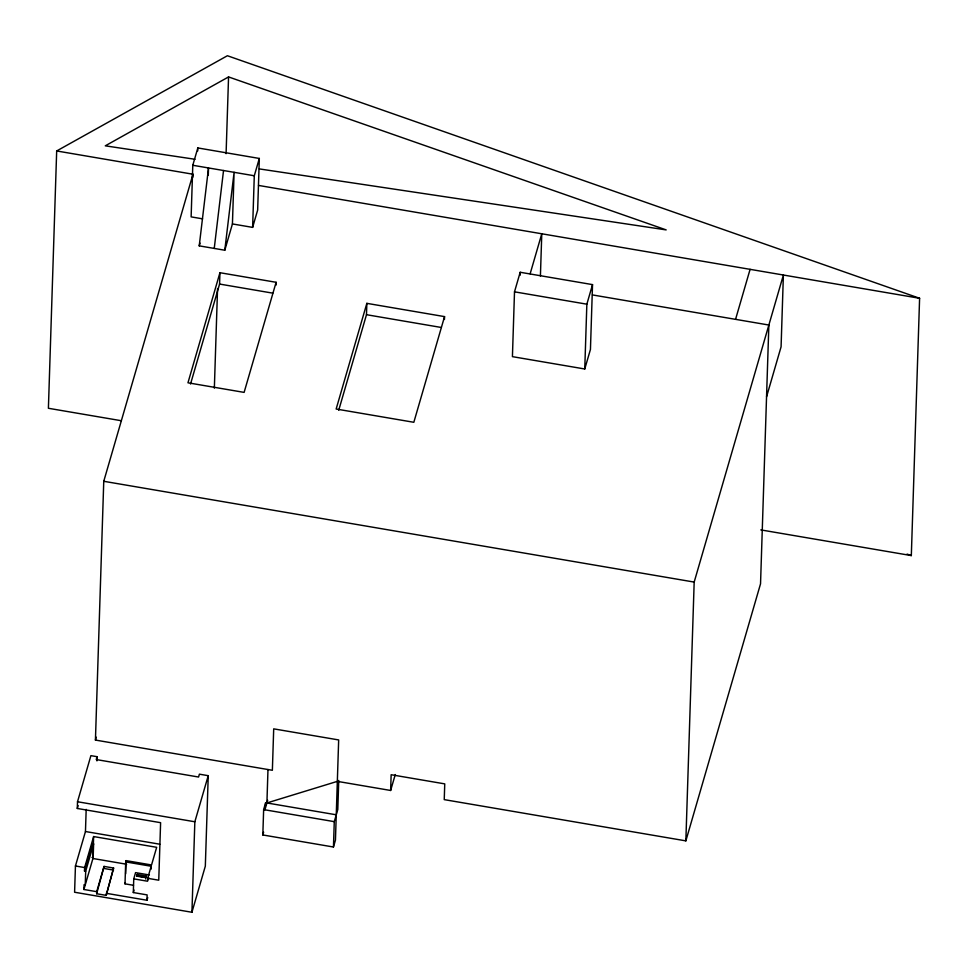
<?xml version="1.0" encoding="UTF-8"?>
<svg xmlns="http://www.w3.org/2000/svg" width="968" height="968" viewBox="0 0 968 968"><rect width="100%" height="100%" fill="white"/><g stroke="black" fill="none" stroke-linecap="round" stroke-linejoin="round"><path stroke-width="1.45" d="M760.788 529.895L911.324 555.584L919.6 298.277L227.395 55.733L56.676 150.96L48.4 408.278L120.988 420.669M86.176 809.393L85.462 831.524L75.444 865.985L74.596 892.242L191.93 912.267L205.325 866.166L208.241 775.683L199.396 774.17L198.573 777.026L96.255 759.553L97.09 756.698L90.907 755.645L77.513 801.746L77.295 808.462L160.603 822.679L158.752 880.202L147.656 878.315L151.165 866.251L125.707 861.907L126.082 860.625L151.54 864.968L156.671 847.315L93.63 836.558L84.627 867.558L84.506 871.019L85.692 871.212L85.245 884.909L84.071 884.704L83.913 889.495L96.715 891.673L96.655 893.742L106.19 895.364L113.607 868.03L104.06 866.408L96.715 891.673M336.259 814.802L265.631 802.738L263.647 809.599L262.824 834.96L333.452 847.012L335.448 840.151L338.667 739.939L273.702 728.856L272.371 770.286L95.433 740.072L103.757 481.29L192.971 174.228L56.676 150.96M92.299 847.859L92.432 843.757L93.606 843.951L93.17 857.648L83.913 889.495M93.206 849.722L92.928 858.495L126.639 864.255M93.388 843.866L93.63 836.558M96.957 760.896L97.09 756.698M96.655 893.742L104.06 866.408M106.19 895.364L113.607 868.03M133.487 885.296L125.005 883.845L125.707 861.907M125.658 873.789L126.082 860.625M106.262 893.307L146.954 900.252L147.124 894.904L133.318 892.544L133.753 878.871L135.568 872.616L149.387 874.975M137.202 874.503L137.153 875.883L146.156 877.419L146.204 876.04L137.202 874.503L136.73 876.125L145.732 877.661L145.684 879.029M147.656 878.315L147.572 881.231L133.753 878.871M151.069 869.179L151.165 866.251M208.289 175.329L208.519 167.96L199.226 245.86L224.794 250.228L234.099 172.316L232.429 223.935L252.624 227.383L257.657 210.068L259.327 158.449L197.823 147.947L192.789 165.274L191.132 216.88L202.566 218.841M192.874 177.241L192.971 174.228M197.726 150.899L197.823 147.947M191.93 912.267L194.846 821.771L208.241 775.683M214.351 388.192L217.558 288.537M190.539 384.018L219.579 284.06L219.942 272.71L276.11 282.293L276.013 285.137M226.088 153.67L228.557 76.932L666.178 229.9L259.339 168.916M252.624 227.383L254.294 175.765L259.327 158.449M265.534 805.727L265.631 802.738M267.979 769.536L266.914 802.956L337.336 781.37L390.636 790.469L395.271 774.545M333.452 847.012L334.275 821.65L337.796 809.514L338.739 780.45M338.727 410.25L366.485 314.697L366.848 303.347L444.542 316.609L444.445 319.452M390.636 790.469L391.145 774.727L444.748 783.874L444.239 799.629L685.852 840.865L760.533 583.825L768.858 325.03L592.464 294.925M514.504 291.828L512.423 356.647L584.757 368.989L590.444 349.424L592.525 284.616L520.191 272.274L514.504 291.828L586.85 304.182L584.757 368.989M520.094 275.287L520.191 272.274M540.41 276.049L541.778 233.772L530.149 273.787M685.852 840.865L694.177 582.083L783.39 275.021L781.079 346.834L766.547 396.844M214.243 248.425L223.535 170.513M199.226 245.86L200.025 243.089M224.794 250.228L232.429 223.935M219.942 272.71L187.961 382.796L244.118 392.391L276.11 282.293M95.433 740.072L96.268 737.18M77.295 808.462L78.13 805.594M84.506 871.019L92.432 843.757M85.692 871.212L93.606 843.951M125.005 883.845L125.38 882.574M137.274 875.895L137.722 874.358M133.318 892.544L134.044 890.04M145.732 877.661L146.204 876.04M147.935 879.985L148.661 877.48M146.954 900.252L147.729 897.578M366.848 303.347L336.15 409.028L413.832 422.29L444.542 316.609M264.917 809.817L267.676 800.318M262.824 834.96L263.623 832.214M586.85 304.182L592.525 284.616M735.559 319.343L750.091 269.334M228.557 76.932L105.282 145.829L195.028 159.284M192.789 165.274L254.294 175.765M258.504 185.42L919.6 298.277M219.579 284.06L272.782 293.147M366.485 314.697L441.239 327.462M103.757 481.29L694.177 582.083M263.647 809.599L334.275 821.65M77.513 801.746L194.846 821.771M85.462 831.524L159.841 844.217M91.984 857.454L93.17 857.648M103.987 868.465L113.534 870.099M75.444 865.985L84.627 867.558M907.04 554.083L911.324 555.584"/></g></svg>
